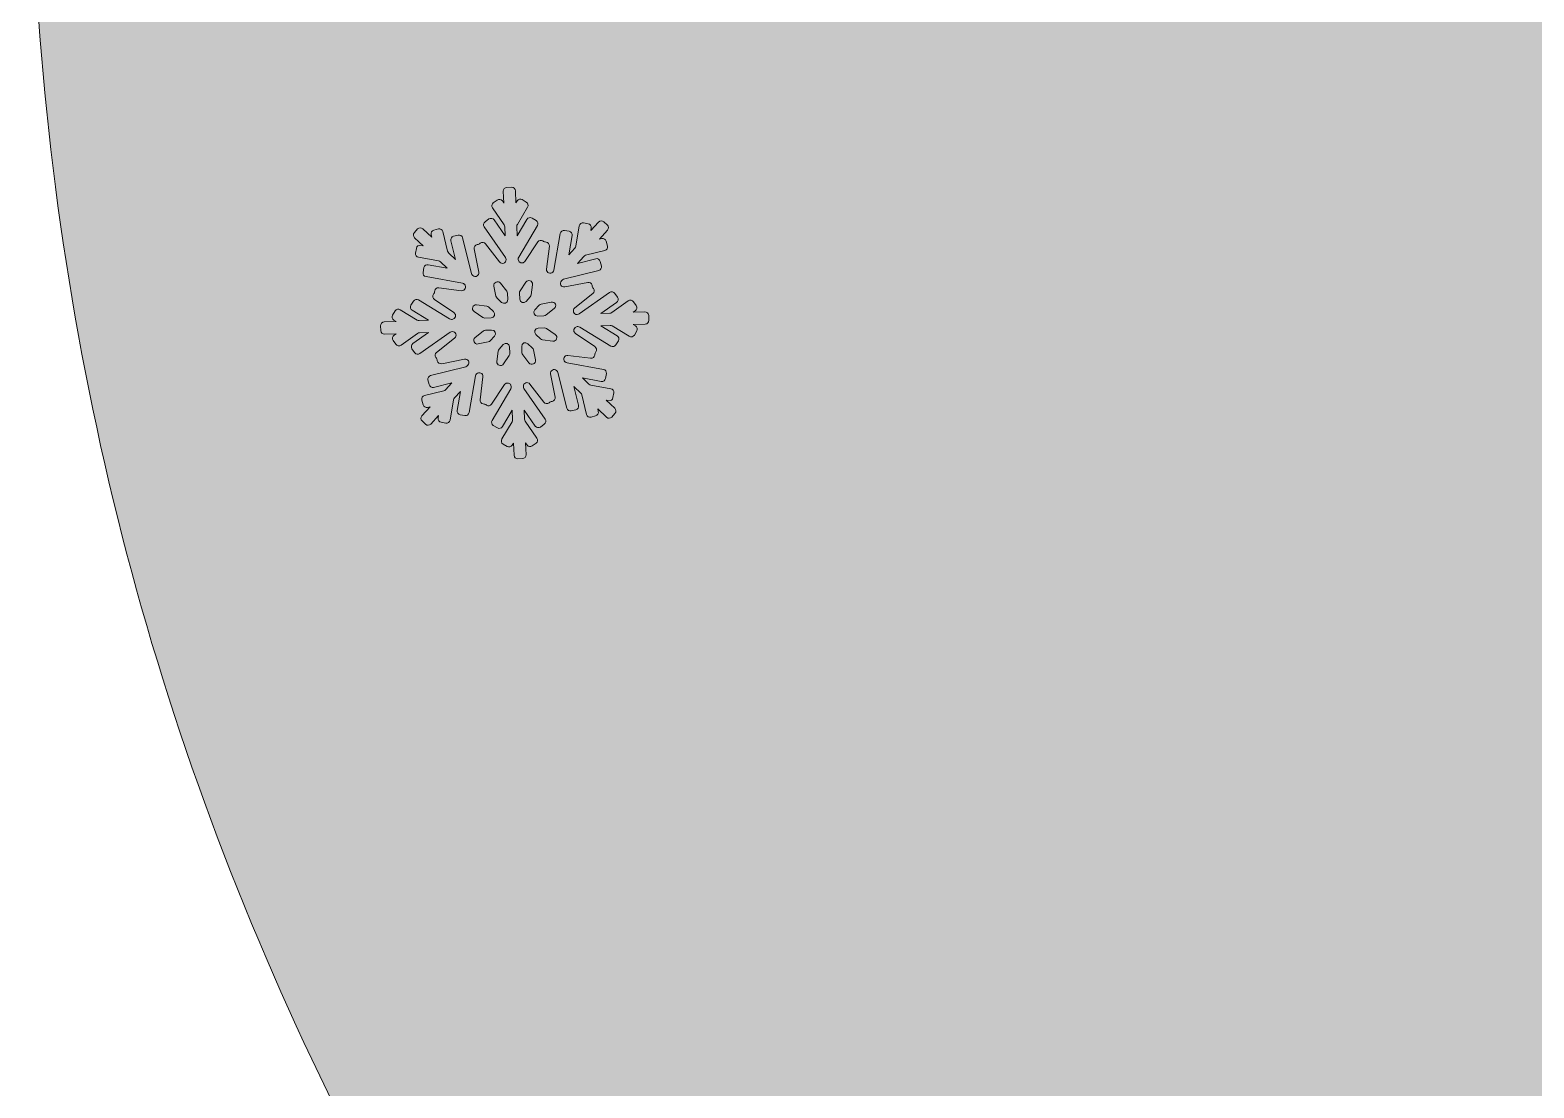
# Model space of a CAD drawing. Header units: millimetres. Extents: x 7 to 184, y -113 to -15.
# Drawn here: x 99.19 to 120.47, y -88.49 to -73.52 of the extents above; entities that cross this region are included whole.
import ezdxf

# ---------------------------------------------------------------- set-up
doc = ezdxf.new("R2010")
doc.units = ezdxf.units.MM
doc.header["$MEASUREMENT"] = 0
doc.layers.add('engraving', color=7, linetype='Continuous')
doc.layers.add('Layer 1', color=7, linetype='Continuous')

msp = doc.modelspace()

# ---------------------------------------------------------------- hatches: boundary and pattern name
at = {"layer": 'Layer 1'}
h = msp.add_hatch(color=2, dxfattribs=at)
h.dxf.hatch_style = 2
edge = h.paths.add_edge_path()
edge.add_spline(control_points=[(180.995, -53.469), (178.767, -48.299), (175.73, -43.788), (171.88, -39.938), (168.03, -36.088), (163.518, -33.05), (158.349, -30.823), (155.446, -29.574), (152.43, -28.675), (149.302, -28.126), (148.522, -26.725), (147.075, -25.741), (145.396, -25.613), (146.901, -24.497), (147.881, -22.714), (147.881, -20.697), (147.881, -17.317), (145.14, -14.576), (141.76, -14.576), (138.38, -14.576), (135.639, -17.317), (135.639, -20.697), (135.639, -22.714), (136.619, -24.497), (138.124, -25.613), (136.445, -25.741), (134.998, -26.725), (134.218, -28.126), (131.089, -28.675), (128.074, -29.574), (125.173, -30.823), (120.001, -33.05), (115.491, -36.088), (111.642, -39.938), (107.792, -43.788), (104.753, -48.299), (102.526, -53.469), (100.299, -58.64), (99.186, -64.169), (99.186, -70.057), (99.186, -75.945), (100.299, -81.476), (102.526, -86.645), (104.753, -91.817), (107.792, -96.327), (111.642, -100.176), (115.491, -104.026), (120.001, -107.066), (125.173, -109.291), (130.342, -111.517), (135.873, -112.632), (141.761, -112.632), (147.648, -112.632), (153.178, -111.517), (158.349, -109.291), (163.518, -107.066), (168.03, -104.026), (171.88, -100.176), (175.73, -96.327), (178.767, -91.817), (180.995, -86.645), (183.221, -81.476), (184.335, -75.945), (184.335, -70.057), (184.335, -64.169), (183.221, -58.64), (180.995, -53.469)], knot_values=[0, 0, 0, 0, 1, 1, 1, 2, 2, 2, 3, 3, 3, 4, 4, 4, 5, 5, 5, 6, 6, 6, 7, 7, 7, 8, 8, 8, 9, 9, 9, 10, 10, 10, 11, 11, 11, 12, 12, 12, 13, 13, 13, 14, 14, 14, 15, 15, 15, 16, 16, 16, 17, 17, 17, 18, 18, 18, 19, 19, 19, 20, 20, 20, 21, 21, 21, 22, 22, 22, 22], degree=3, periodic=1)
edge = h.paths.add_edge_path()
edge.add_spline(control_points=[(137.953, -20.697), (137.953, -18.598), (139.661, -16.89), (141.76, -16.89), (143.86, -16.89), (145.567, -18.598), (145.567, -20.697), (145.567, -22.796), (143.86, -24.504), (141.76, -24.504), (139.661, -24.504), (137.953, -22.796), (137.953, -20.697)], knot_values=[0, 0, 0, 0, 1, 1, 1, 2, 2, 2, 3, 3, 3, 4, 4, 4, 4], degree=3, periodic=1)
edge = h.paths.add_edge_path()
edge.add_spline(control_points=[(158.575, -76.964), (157.631, -79.154), (156.368, -81.06), (154.782, -82.682), (153.197, -84.307), (151.309, -85.589), (149.121, -86.532), (146.93, -87.476), (144.591, -87.947), (142.1, -87.947), (139.609, -87.947), (137.268, -87.476), (135.08, -86.532), (132.89, -85.589), (130.984, -84.307), (129.362, -82.682), (127.738, -81.06), (126.455, -79.154), (125.512, -76.964), (124.567, -74.776), (124.097, -72.435), (124.097, -69.944), (124.097, -67.453), (124.567, -65.114), (125.512, -62.924), (126.455, -60.735), (127.738, -58.847), (129.362, -57.262), (130.984, -55.677), (132.89, -54.414), (135.08, -53.469), (137.268, -52.526), (139.609, -52.053), (142.1, -52.053), (144.591, -52.053), (146.93, -52.526), (149.121, -53.469), (151.309, -54.414), (153.197, -55.677), (154.782, -57.262), (156.368, -58.847), (157.631, -60.735), (158.575, -62.924), (159.518, -65.114), (159.99, -67.453), (159.99, -69.944), (159.99, -72.435), (159.518, -74.776), (158.575, -76.964)], knot_values=[0, 0, 0, 0, 1, 1, 1, 2, 2, 2, 3, 3, 3, 4, 4, 4, 5, 5, 5, 6, 6, 6, 7, 7, 7, 8, 8, 8, 9, 9, 9, 10, 10, 10, 11, 11, 11, 12, 12, 12, 13, 13, 13, 14, 14, 14, 15, 15, 15, 16, 16, 16, 16], degree=3, periodic=1)

# ---------------------------------------------------------------- linework, layer by layer
at = {"layer": 'engraving', "lineweight": 0}
for points, knots in [([(107.942, -77.555), (107.941, -77.526), (107.916, -77.504), (107.888, -77.505), (107.888, -77.505), (107.722, -77.511), (107.722, -77.511), (107.722, -77.511), (107.752, -77.49), (107.752, -77.49), (107.776, -77.473), (107.782, -77.441), (107.765, -77.417), (107.765, -77.417), (107.727, -77.361), (107.727, -77.361), (107.71, -77.338), (107.677, -77.332), (107.654, -77.349), (107.654, -77.349), (107.419, -77.515), (107.419, -77.515), (107.41, -77.52), (107.401, -77.524), (107.391, -77.524), (107.391, -77.524), (107.264, -77.529), (107.264, -77.529), (107.264, -77.529), (107.487, -77.371), (107.487, -77.371), (107.511, -77.355), (107.516, -77.322), (107.5, -77.299), (107.5, -77.299), (107.462, -77.243), (107.462, -77.243), (107.445, -77.219), (107.412, -77.213), (107.389, -77.23), (107.389, -77.23), (106.96, -77.532), (106.96, -77.532), (106.952, -77.538), (106.943, -77.542), (106.932, -77.542), (106.932, -77.542), (106.93, -77.542), (106.93, -77.542), (106.879, -77.544), (106.856, -77.48), (106.896, -77.449), (106.896, -77.449), (107.152, -77.247), (107.152, -77.247), (107.175, -77.229), (107.179, -77.197), (107.162, -77.174), (107.162, -77.174), (107.153, -77.163), (107.153, -77.163), (107.148, -77.157), (107.145, -77.149), (107.143, -77.142), (107.143, -77.142), (107.141, -77.128), (107.141, -77.128), (107.135, -77.1), (107.108, -77.082), (107.079, -77.087), (107.079, -77.087), (106.755, -77.152), (106.755, -77.152), (106.706, -77.162), (106.673, -77.103), (106.707, -77.066), (106.707, -77.066), (106.712, -77.06), (106.712, -77.06), (106.719, -77.052), (106.728, -77.047), (106.738, -77.044), (106.738, -77.044), (107.235, -76.92), (107.235, -76.92), (107.263, -76.913), (107.28, -76.884), (107.273, -76.857), (107.273, -76.857), (107.257, -76.79), (107.257, -76.79), (107.25, -76.762), (107.221, -76.745), (107.193, -76.752), (107.193, -76.752), (106.933, -76.818), (106.933, -76.818), (106.933, -76.818), (107.023, -76.719), (107.023, -76.719), (107.03, -76.712), (107.038, -76.707), (107.048, -76.704), (107.048, -76.704), (107.321, -76.636), (107.321, -76.636), (107.349, -76.629), (107.366, -76.6), (107.359, -76.573), (107.359, -76.573), (107.342, -76.506), (107.342, -76.506), (107.335, -76.478), (107.307, -76.461), (107.279, -76.468), (107.279, -76.468), (107.244, -76.477), (107.244, -76.477), (107.244, -76.477), (107.36, -76.349), (107.36, -76.349), (107.38, -76.328), (107.378, -76.296), (107.357, -76.276), (107.357, -76.276), (107.308, -76.23), (107.308, -76.23), (107.287, -76.21), (107.253, -76.212), (107.234, -76.233), (107.234, -76.233), (107.122, -76.355), (107.122, -76.355), (107.122, -76.355), (107.129, -76.319), (107.129, -76.319), (107.134, -76.29), (107.115, -76.263), (107.087, -76.258), (107.087, -76.258), (107.021, -76.246), (107.021, -76.246), (106.992, -76.241), (106.965, -76.26), (106.96, -76.289), (106.96, -76.289), (106.91, -76.576), (106.91, -76.576), (106.908, -76.585), (106.904, -76.594), (106.897, -76.602), (106.897, -76.602), (106.812, -76.696), (106.812, -76.696), (106.812, -76.696), (106.859, -76.424), (106.859, -76.424), (106.864, -76.396), (106.845, -76.369), (106.817, -76.364), (106.817, -76.364), (106.751, -76.352), (106.751, -76.352), (106.722, -76.347), (106.695, -76.366), (106.69, -76.395), (106.69, -76.395), (106.599, -76.916), (106.599, -76.916), (106.598, -76.926), (106.593, -76.935), (106.587, -76.942), (106.587, -76.942), (106.587, -76.942), (106.587, -76.942), (106.552, -76.98), (106.49, -76.951), (106.496, -76.901), (106.496, -76.901), (106.536, -76.576), (106.536, -76.576), (106.539, -76.547), (106.519, -76.521), (106.491, -76.518), (106.491, -76.518), (106.478, -76.516), (106.478, -76.516), (106.47, -76.515), (106.462, -76.512), (106.455, -76.508), (106.455, -76.508), (106.445, -76.501), (106.445, -76.501), (106.421, -76.484), (106.388, -76.491), (106.372, -76.515), (106.372, -76.515), (106.19, -76.791), (106.19, -76.791), (106.163, -76.833), (106.097, -76.815), (106.095, -76.764), (106.095, -76.764), (106.095, -76.758), (106.095, -76.758), (106.094, -76.748), (106.097, -76.738), (106.102, -76.729), (106.102, -76.729), (106.366, -76.284), (106.366, -76.284), (106.38, -76.26), (106.372, -76.228), (106.348, -76.213), (106.348, -76.213), (106.291, -76.178), (106.291, -76.178), (106.266, -76.163), (106.233, -76.171), (106.219, -76.196), (106.219, -76.196), (106.081, -76.428), (106.081, -76.428), (106.081, -76.428), (106.076, -76.295), (106.076, -76.295), (106.075, -76.284), (106.078, -76.274), (106.083, -76.266), (106.083, -76.266), (106.228, -76.022), (106.228, -76.022), (106.242, -75.997), (106.235, -75.965), (106.21, -75.951), (106.21, -75.951), (106.153, -75.915), (106.153, -75.915), (106.128, -75.9), (106.095, -75.908), (106.081, -75.933), (106.081, -75.933), (106.062, -75.964), (106.062, -75.964), (106.062, -75.964), (106.055, -75.791), (106.055, -75.791), (106.054, -75.762), (106.03, -75.74), (106.001, -75.741), (106.001, -75.741), (105.934, -75.744), (105.934, -75.744), (105.906, -75.745), (105.883, -75.769), (105.884, -75.798), (105.884, -75.798), (105.891, -75.965), (105.891, -75.965), (105.891, -75.965), (105.871, -75.935), (105.871, -75.935), (105.854, -75.912), (105.822, -75.906), (105.798, -75.923), (105.798, -75.923), (105.743, -75.961), (105.743, -75.961), (105.72, -75.978), (105.714, -76.01), (105.73, -76.034), (105.73, -76.034), (105.895, -76.273), (105.895, -76.273), (105.901, -76.281), (105.904, -76.291), (105.905, -76.3), (105.905, -76.3), (105.91, -76.428), (105.91, -76.428), (105.91, -76.428), (105.754, -76.203), (105.754, -76.203), (105.738, -76.18), (105.705, -76.174), (105.681, -76.19), (105.681, -76.19), (105.626, -76.229), (105.626, -76.229), (105.603, -76.246), (105.597, -76.278), (105.614, -76.302), (105.614, -76.302), (105.914, -76.736), (105.914, -76.736), (105.92, -76.745), (105.923, -76.754), (105.923, -76.764), (105.923, -76.764), (105.924, -76.765), (105.924, -76.765), (105.926, -76.816), (105.861, -76.839), (105.83, -76.799), (105.83, -76.799), (105.632, -76.542), (105.632, -76.542), (105.615, -76.519), (105.582, -76.515), (105.559, -76.533), (105.559, -76.533), (105.549, -76.541), (105.549, -76.541), (105.543, -76.546), (105.535, -76.549), (105.527, -76.551), (105.527, -76.551), (105.515, -76.553), (105.515, -76.553), (105.487, -76.559), (105.468, -76.586), (105.474, -76.614), (105.474, -76.614), (105.538, -76.942), (105.538, -76.942), (105.548, -76.991), (105.489, -77.024), (105.452, -76.99), (105.452, -76.99), (105.448, -76.987), (105.448, -76.987), (105.441, -76.98), (105.436, -76.971), (105.433, -76.961), (105.433, -76.961), (105.309, -76.457), (105.309, -76.457), (105.302, -76.429), (105.273, -76.412), (105.245, -76.419), (105.245, -76.419), (105.18, -76.435), (105.18, -76.435), (105.153, -76.442), (105.136, -76.47), (105.143, -76.498), (105.143, -76.498), (105.208, -76.762), (105.208, -76.762), (105.208, -76.762), (105.111, -76.672), (105.111, -76.672), (105.104, -76.665), (105.099, -76.656), (105.096, -76.646), (105.096, -76.646), (105.028, -76.369), (105.028, -76.369), (105.021, -76.341), (104.993, -76.324), (104.965, -76.331), (104.965, -76.331), (104.9, -76.348), (104.9, -76.348), (104.872, -76.355), (104.855, -76.383), (104.862, -76.411), (104.862, -76.411), (104.871, -76.446), (104.871, -76.446), (104.871, -76.446), (104.745, -76.329), (104.745, -76.329), (104.724, -76.31), (104.691, -76.311), (104.671, -76.332), (104.671, -76.332), (104.626, -76.382), (104.626, -76.382), (104.606, -76.403), (104.608, -76.436), (104.629, -76.455), (104.629, -76.455), (104.751, -76.57), (104.751, -76.57), (104.751, -76.57), (104.715, -76.563), (104.715, -76.563), (104.687, -76.558), (104.66, -76.577), (104.655, -76.606), (104.655, -76.606), (104.643, -76.673), (104.643, -76.673), (104.638, -76.701), (104.657, -76.728), (104.685, -76.733), (104.685, -76.733), (104.968, -76.784), (104.968, -76.784), (104.978, -76.786), (104.987, -76.791), (104.994, -76.797), (104.994, -76.797), (105.088, -76.885), (105.088, -76.885), (105.088, -76.885), (104.821, -76.837), (104.821, -76.837), (104.792, -76.832), (104.765, -76.851), (104.76, -76.879), (104.76, -76.879), (104.748, -76.946), (104.748, -76.946), (104.743, -76.974), (104.762, -77.001), (104.79, -77.006), (104.79, -77.006), (105.305, -77.1), (105.305, -77.1), (105.315, -77.101), (105.324, -77.106), (105.332, -77.113), (105.332, -77.113), (105.334, -77.115), (105.334, -77.115), (105.371, -77.15), (105.342, -77.211), (105.292, -77.205), (105.292, -77.205), (104.971, -77.164), (104.971, -77.164), (104.942, -77.16), (104.916, -77.181), (104.913, -77.209), (104.913, -77.209), (104.911, -77.223), (104.911, -77.223), (104.91, -77.231), (104.907, -77.238), (104.903, -77.245), (104.903, -77.245), (104.896, -77.256), (104.896, -77.256), (104.88, -77.28), (104.886, -77.312), (104.91, -77.328), (104.91, -77.328), (105.186, -77.515), (105.186, -77.515), (105.228, -77.544), (105.209, -77.609), (105.159, -77.611), (105.159, -77.611), (105.152, -77.611), (105.152, -77.611), (105.142, -77.611), (105.132, -77.609), (105.123, -77.603), (105.123, -77.603), (104.684, -77.336), (104.684, -77.336), (104.659, -77.32), (104.627, -77.329), (104.612, -77.354), (104.612, -77.354), (104.577, -77.412), (104.577, -77.412), (104.563, -77.436), (104.571, -77.468), (104.595, -77.483), (104.595, -77.483), (104.826, -77.624), (104.826, -77.624), (104.826, -77.624), (104.694, -77.629), (104.694, -77.629), (104.684, -77.629), (104.674, -77.626), (104.665, -77.621), (104.665, -77.621), (104.424, -77.474), (104.424, -77.474), (104.4, -77.459), (104.367, -77.467), (104.352, -77.492), (104.352, -77.492), (104.318, -77.551), (104.318, -77.551), (104.303, -77.575), (104.311, -77.607), (104.336, -77.622), (104.336, -77.622), (104.368, -77.641), (104.368, -77.641), (104.368, -77.641), (104.197, -77.648), (104.197, -77.648), (104.168, -77.649), (104.145, -77.673), (104.146, -77.702), (104.146, -77.702), (104.149, -77.77), (104.149, -77.77), (104.15, -77.799), (104.175, -77.821), (104.203, -77.82), (104.203, -77.82), (104.369, -77.814), (104.369, -77.814), (104.369, -77.814), (104.339, -77.836), (104.339, -77.836), (104.315, -77.852), (104.309, -77.884), (104.326, -77.908), (104.326, -77.908), (104.364, -77.964), (104.364, -77.964), (104.381, -77.988), (104.414, -77.993), (104.437, -77.977), (104.437, -77.977), (104.672, -77.811), (104.672, -77.811), (104.681, -77.805), (104.69, -77.801), (104.7, -77.801), (104.7, -77.801), (104.827, -77.796), (104.827, -77.796), (104.827, -77.796), (104.604, -77.954), (104.604, -77.954), (104.58, -77.971), (104.575, -78.003), (104.591, -78.026), (104.591, -78.026), (104.629, -78.082), (104.629, -78.082), (104.646, -78.106), (104.679, -78.112), (104.702, -78.095), (104.702, -78.095), (105.131, -77.793), (105.131, -77.793), (105.139, -77.787), (105.149, -77.784), (105.159, -77.783), (105.159, -77.783), (105.161, -77.783), (105.161, -77.783), (105.211, -77.781), (105.235, -77.845), (105.195, -77.876), (105.195, -77.876), (104.939, -78.078), (104.939, -78.078), (104.916, -78.096), (104.912, -78.128), (104.93, -78.151), (104.93, -78.151), (104.938, -78.162), (104.938, -78.162), (104.943, -78.168), (104.946, -78.176), (104.948, -78.184), (104.948, -78.184), (104.95, -78.197), (104.95, -78.197), (104.956, -78.225), (104.983, -78.243), (105.012, -78.238), (105.012, -78.238), (105.336, -78.173), (105.336, -78.173), (105.385, -78.163), (105.418, -78.222), (105.384, -78.259), (105.384, -78.259), (105.379, -78.265), (105.379, -78.265), (105.372, -78.273), (105.363, -78.278), (105.353, -78.281), (105.353, -78.281), (104.856, -78.405), (104.856, -78.405), (104.828, -78.412), (104.811, -78.441), (104.818, -78.469), (104.818, -78.469), (104.834, -78.535), (104.834, -78.535), (104.841, -78.563), (104.87, -78.58), (104.898, -78.573), (104.898, -78.573), (105.158, -78.507), (105.158, -78.507), (105.158, -78.507), (105.068, -78.606), (105.068, -78.606), (105.061, -78.613), (105.052, -78.619), (105.043, -78.621), (105.043, -78.621), (104.77, -78.689), (104.77, -78.689), (104.742, -78.696), (104.725, -78.725), (104.732, -78.753), (104.732, -78.753), (104.749, -78.819), (104.749, -78.819), (104.755, -78.847), (104.784, -78.864), (104.812, -78.857), (104.812, -78.857), (104.847, -78.848), (104.847, -78.848), (104.847, -78.848), (104.731, -78.976), (104.731, -78.976), (104.711, -78.997), (104.713, -79.029), (104.734, -79.049), (104.734, -79.049), (104.783, -79.095), (104.783, -79.095), (104.804, -79.115), (104.837, -79.114), (104.857, -79.092), (104.857, -79.092), (104.969, -78.97), (104.969, -78.97), (104.969, -78.97), (104.962, -79.007), (104.962, -79.007), (104.957, -79.035), (104.976, -79.062), (105.004, -79.067), (105.004, -79.067), (105.07, -79.079), (105.07, -79.079), (105.099, -79.084), (105.126, -79.065), (105.131, -79.036), (105.131, -79.036), (105.181, -78.75), (105.181, -78.75), (105.183, -78.74), (105.187, -78.731), (105.194, -78.723), (105.194, -78.723), (105.279, -78.63), (105.279, -78.63), (105.279, -78.63), (105.232, -78.901), (105.232, -78.901), (105.227, -78.929), (105.246, -78.956), (105.274, -78.961), (105.274, -78.961), (105.34, -78.973), (105.34, -78.973), (105.369, -78.978), (105.396, -78.959), (105.401, -78.931), (105.401, -78.931), (105.492, -78.409), (105.492, -78.409), (105.493, -78.399), (105.498, -78.39), (105.504, -78.383), (105.504, -78.383), (105.504, -78.383), (105.504, -78.383), (105.539, -78.345), (105.601, -78.374), (105.595, -78.424), (105.595, -78.424), (105.555, -78.749), (105.555, -78.749), (105.552, -78.778), (105.572, -78.804), (105.6, -78.807), (105.6, -78.807), (105.613, -78.809), (105.613, -78.809), (105.621, -78.81), (105.629, -78.813), (105.635, -78.817), (105.635, -78.817), (105.646, -78.824), (105.646, -78.824), (105.67, -78.841), (105.703, -78.834), (105.719, -78.81), (105.719, -78.81), (105.901, -78.535), (105.901, -78.535), (105.928, -78.492), (105.994, -78.511), (105.996, -78.561), (105.996, -78.561), (105.996, -78.567), (105.996, -78.567), (105.997, -78.577), (105.994, -78.587), (105.989, -78.596), (105.989, -78.596), (105.725, -79.041), (105.725, -79.041), (105.711, -79.065), (105.719, -79.097), (105.743, -79.112), (105.743, -79.112), (105.8, -79.147), (105.8, -79.147), (105.825, -79.162), (105.858, -79.154), (105.872, -79.129), (105.872, -79.129), (106.01, -78.897), (106.01, -78.897), (106.01, -78.897), (106.015, -79.031), (106.015, -79.031), (106.016, -79.041), (106.013, -79.051), (106.008, -79.059), (106.008, -79.059), (105.863, -79.304), (105.863, -79.304), (105.849, -79.328), (105.856, -79.36), (105.881, -79.375), (105.881, -79.375), (105.938, -79.41), (105.938, -79.41), (105.963, -79.425), (105.996, -79.417), (106.01, -79.392), (106.01, -79.392), (106.029, -79.361), (106.029, -79.361), (106.029, -79.361), (106.036, -79.534), (106.036, -79.534), (106.037, -79.563), (106.061, -79.585), (106.09, -79.584), (106.09, -79.584), (106.157, -79.581), (106.157, -79.581), (106.185, -79.58), (106.208, -79.556), (106.207, -79.527), (106.207, -79.527), (106.2, -79.36), (106.2, -79.36), (106.2, -79.36), (106.22, -79.39), (106.22, -79.39), (106.237, -79.414), (106.27, -79.419), (106.293, -79.403), (106.293, -79.403), (106.348, -79.364), (106.348, -79.364), (106.371, -79.347), (106.377, -79.315), (106.361, -79.292), (106.361, -79.292), (106.195, -79.052), (106.195, -79.052), (106.19, -79.044), (106.187, -79.035), (106.186, -79.025), (106.186, -79.025), (106.181, -78.897), (106.181, -78.897), (106.181, -78.897), (106.337, -79.122), (106.337, -79.122), (106.353, -79.146), (106.386, -79.151), (106.41, -79.135), (106.41, -79.135), (106.465, -79.096), (106.465, -79.096), (106.488, -79.079), (106.494, -79.047), (106.477, -79.024), (106.477, -79.024), (106.177, -78.589), (106.177, -78.589), (106.171, -78.581), (106.168, -78.571), (106.168, -78.561), (106.168, -78.561), (106.168, -78.56), (106.168, -78.56), (106.165, -78.51), (106.23, -78.486), (106.261, -78.526), (106.261, -78.526), (106.459, -78.783), (106.459, -78.783), (106.476, -78.806), (106.509, -78.81), (106.532, -78.792), (106.532, -78.792), (106.542, -78.785), (106.542, -78.785), (106.548, -78.78), (106.556, -78.776), (106.564, -78.774), (106.564, -78.774), (106.576, -78.772), (106.576, -78.772), (106.604, -78.766), (106.623, -78.739), (106.617, -78.711), (106.617, -78.711), (106.553, -78.384), (106.553, -78.384), (106.543, -78.334), (106.602, -78.301), (106.639, -78.335), (106.639, -78.335), (106.643, -78.338), (106.643, -78.338), (106.65, -78.345), (106.655, -78.354), (106.658, -78.364), (106.658, -78.364), (106.782, -78.868), (106.782, -78.868), (106.789, -78.896), (106.818, -78.913), (106.846, -78.906), (106.846, -78.906), (106.911, -78.89), (106.911, -78.89), (106.938, -78.883), (106.955, -78.855), (106.948, -78.827), (106.948, -78.827), (106.883, -78.563), (106.883, -78.563), (106.883, -78.563), (106.98, -78.654), (106.98, -78.654), (106.987, -78.661), (106.992, -78.669), (106.995, -78.679), (106.995, -78.679), (107.063, -78.956), (107.063, -78.956), (107.07, -78.984), (107.099, -79.001), (107.127, -78.994), (107.127, -78.994), (107.191, -78.978), (107.191, -78.978), (107.219, -78.971), (107.236, -78.942), (107.229, -78.915), (107.229, -78.915), (107.22, -78.879), (107.22, -78.879), (107.22, -78.879), (107.346, -78.996), (107.346, -78.996), (107.367, -79.016), (107.4, -79.014), (107.42, -78.993), (107.42, -78.993), (107.465, -78.943), (107.465, -78.943), (107.485, -78.922), (107.483, -78.889), (107.462, -78.87), (107.462, -78.87), (107.34, -78.755), (107.34, -78.755), (107.34, -78.755), (107.376, -78.762), (107.376, -78.762), (107.404, -78.767), (107.431, -78.748), (107.436, -78.719), (107.436, -78.719), (107.448, -78.652), (107.448, -78.652), (107.453, -78.624), (107.434, -78.597), (107.406, -78.592), (107.406, -78.592), (107.123, -78.541), (107.123, -78.541), (107.113, -78.539), (107.104, -78.535), (107.096, -78.528), (107.096, -78.528), (107.003, -78.44), (107.003, -78.44), (107.003, -78.44), (107.271, -78.488), (107.271, -78.488), (107.299, -78.494), (107.326, -78.475), (107.331, -78.446), (107.331, -78.446), (107.343, -78.379), (107.343, -78.379), (107.348, -78.351), (107.329, -78.324), (107.301, -78.319), (107.301, -78.319), (106.786, -78.226), (106.786, -78.226), (106.776, -78.224), (106.767, -78.219), (106.759, -78.212), (106.759, -78.212), (106.757, -78.21), (106.757, -78.21), (106.72, -78.176), (106.749, -78.114), (106.799, -78.12), (106.799, -78.12), (107.12, -78.161), (107.12, -78.161), (107.149, -78.165), (107.175, -78.144), (107.178, -78.116), (107.178, -78.116), (107.18, -78.103), (107.18, -78.103), (107.181, -78.095), (107.184, -78.087), (107.188, -78.08), (107.188, -78.08), (107.196, -78.069), (107.196, -78.069), (107.211, -78.045), (107.205, -78.013), (107.181, -77.997), (107.181, -77.997), (106.905, -77.81), (106.905, -77.81), (106.863, -77.782), (106.882, -77.716), (106.932, -77.714), (106.932, -77.714), (106.939, -77.714), (106.939, -77.714), (106.949, -77.714), (106.959, -77.716), (106.968, -77.722), (106.968, -77.722), (107.407, -77.99), (107.407, -77.99), (107.432, -78.005), (107.464, -77.997), (107.479, -77.972), (107.479, -77.972), (107.514, -77.913), (107.514, -77.913), (107.528, -77.889), (107.52, -77.857), (107.496, -77.842), (107.496, -77.842), (107.265, -77.702), (107.265, -77.702), (107.265, -77.702), (107.397, -77.696), (107.397, -77.696), (107.407, -77.696), (107.417, -77.699), (107.426, -77.704), (107.426, -77.704), (107.667, -77.851), (107.667, -77.851), (107.691, -77.866), (107.724, -77.858), (107.739, -77.833), (107.739, -77.833), (107.773, -77.775), (107.773, -77.775), (107.788, -77.75), (107.78, -77.718), (107.755, -77.703), (107.755, -77.703), (107.723, -77.684), (107.723, -77.684), (107.723, -77.684), (107.894, -77.677), (107.894, -77.677), (107.923, -77.676), (107.946, -77.652), (107.945, -77.623), (107.945, -77.623), (107.942, -77.555), (107.942, -77.555)], [0, 0, 0, 0, 1, 1, 1, 2, 2, 2, 3, 3, 3, 4, 4, 4, 5, 5, 5, 6, 6, 6, 7, 7, 7, 8, 8, 8, 9, 9, 9, 10, 10, 10, 11, 11, 11, 12, 12, 12, 13, 13, 13, 14, 14, 14, 15, 15, 15, 16, 16, 16, 17, 17, 17, 18, 18, 18, 19, 19, 19, 20, 20, 20, 21, 21, 21, 22, 22, 22, 23, 23, 23, 24, 24, 24, 25, 25, 25, 26, 26, 26, 27, 27, 27, 28, 28, 28, 29, 29, 29, 30, 30, 30, 31, 31, 31, 32, 32, 32, 33, 33, 33, 34, 34, 34, 35, 35, 35, 36, 36, 36, 37, 37, 37, 38, 38, 38, 39, 39, 39, 40, 40, 40, 41, 41, 41, 42, 42, 42, 43, 43, 43, 44, 44, 44, 45, 45, 45, 46, 46, 46, 47, 47, 47, 48, 48, 48, 49, 49, 49, 50, 50, 50, 51, 51, 51, 52, 52, 52, 53, 53, 53, 54, 54, 54, 55, 55, 55, 56, 56, 56, 57, 57, 57, 58, 58, 58, 59, 59, 59, 60, 60, 60, 61, 61, 61, 62, 62, 62, 63, 63, 63, 64, 64, 64, 65, 65, 65, 66, 66, 66, 67, 67, 67, 68, 68, 68, 69, 69, 69, 70, 70, 70, 71, 71, 71, 72, 72, 72, 73, 73, 73, 74, 74, 74, 75, 75, 75, 76, 76, 76, 77, 77, 77, 78, 78, 78, 79, 79, 79, 80, 80, 80, 81, 81, 81, 82, 82, 82, 83, 83, 83, 84, 84, 84, 85, 85, 85, 86, 86, 86, 87, 87, 87, 88, 88, 88, 89, 89, 89, 90, 90, 90, 91, 91, 91, 92, 92, 92, 93, 93, 93, 94, 94, 94, 95, 95, 95, 96, 96, 96, 97, 97, 97, 98, 98, 98, 99, 99, 99, 100, 100, 100, 101, 101, 101, 102, 102, 102, 103, 103, 103, 104, 104, 104, 105, 105, 105, 106, 106, 106, 107, 107, 107, 108, 108, 108, 109, 109, 109, 110, 110, 110, 111, 111, 111, 112, 112, 112, 113, 113, 113, 114, 114, 114, 115, 115, 115, 116, 116, 116, 117, 117, 117, 118, 118, 118, 119, 119, 119, 120, 120, 120, 121, 121, 121, 122, 122, 122, 123, 123, 123, 124, 124, 124, 125, 125, 125, 126, 126, 126, 127, 127, 127, 128, 128, 128, 129, 129, 129, 130, 130, 130, 131, 131, 131, 132, 132, 132, 133, 133, 133, 134, 134, 134, 135, 135, 135, 136, 136, 136, 137, 137, 137, 138, 138, 138, 139, 139, 139, 140, 140, 140, 141, 141, 141, 142, 142, 142, 143, 143, 143, 144, 144, 144, 145, 145, 145, 146, 146, 146, 147, 147, 147, 148, 148, 148, 149, 149, 149, 150, 150, 150, 151, 151, 151, 152, 152, 152, 153, 153, 153, 154, 154, 154, 155, 155, 155, 156, 156, 156, 157, 157, 157, 158, 158, 158, 159, 159, 159, 160, 160, 160, 161, 161, 161, 162, 162, 162, 163, 163, 163, 164, 164, 164, 165, 165, 165, 166, 166, 166, 167, 167, 167, 168, 168, 168, 169, 169, 169, 170, 170, 170, 171, 171, 171, 172, 172, 172, 173, 173, 173, 174, 174, 174, 175, 175, 175, 176, 176, 176, 177, 177, 177, 178, 178, 178, 179, 179, 179, 180, 180, 180, 181, 181, 181, 182, 182, 182, 183, 183, 183, 184, 184, 184, 185, 185, 185, 186, 186, 186, 187, 187, 187, 188, 188, 188, 189, 189, 189, 190, 190, 190, 191, 191, 191, 192, 192, 192, 193, 193, 193, 194, 194, 194, 195, 195, 195, 196, 196, 196, 197, 197, 197, 198, 198, 198, 199, 199, 199, 200, 200, 200, 201, 201, 201, 202, 202, 202, 203, 203, 203, 204, 204, 204, 205, 205, 205, 206, 206, 206, 207, 207, 207, 208, 208, 208, 209, 209, 209, 210, 210, 210, 211, 211, 211, 212, 212, 212, 213, 213, 213, 214, 214, 214, 215, 215, 215, 216, 216, 216, 217, 217, 217, 218, 218, 218, 219, 219, 219, 220, 220, 220, 221, 221, 221, 222, 222, 222, 223, 223, 223, 224, 224, 224, 225, 225, 225, 226, 226, 226, 227, 227, 227, 228, 228, 228, 229, 229, 229, 230, 230, 230, 231, 231, 231, 232, 232, 232, 233, 233, 233, 234, 234, 234, 235, 235, 235, 236, 236, 236, 237, 237, 237, 238, 238, 238, 239, 239, 239, 240, 240, 240, 241, 241, 241, 242, 242, 242, 243, 243, 243, 244, 244, 244, 245, 245, 245, 246, 246, 246, 247, 247, 247, 248, 248, 248, 249, 249, 249, 250, 250, 250, 251, 251, 251, 252, 252, 252, 253, 253, 253, 254, 254, 254, 255, 255, 255, 256, 256, 256, 257, 257, 257, 258, 258, 258, 259, 259, 259, 260, 260, 260, 261, 261, 261, 262, 262, 262, 263, 263, 263, 264, 264, 264, 265, 265, 265, 266, 266, 266, 267, 267, 267, 268, 268, 268, 269, 269, 269, 270, 270, 270, 271, 271, 271, 272, 272, 272, 273, 273, 273, 274, 274, 274, 275, 275, 275, 276, 276, 276, 277, 277, 277, 278, 278, 278, 279, 279, 279, 280, 280, 280, 281, 281, 281, 282, 282, 282, 283, 283, 283, 284, 284, 284, 285, 285, 285, 286, 286, 286, 287, 287, 287, 288, 288, 288, 289, 289, 289, 290, 290, 290, 291, 291, 291, 292, 292, 292, 293, 293, 293, 294, 294, 294, 295, 295, 295, 296, 296, 296, 297, 297, 297, 298, 298, 298, 299, 299, 299, 300, 300, 300, 301, 301, 301, 302, 302, 302, 303, 303, 303, 304, 304, 304, 305, 305, 305, 306, 306, 306, 307, 307, 307, 308, 308, 308, 309, 309, 309, 310, 310, 310, 311, 311, 311, 312, 312, 312, 313, 313, 313, 314, 314, 314, 315, 315, 315, 316, 316, 316, 317, 317, 317, 318, 318, 318, 319, 319, 319, 320, 320, 320, 321, 321, 321, 322, 322, 322, 323, 323, 323, 324, 324, 324, 325, 325, 325, 326, 326, 326, 327, 327, 327, 328, 328, 328, 329, 329, 329, 330, 330, 330, 331, 331, 331, 332, 332, 332, 333, 333, 333, 334, 334, 334, 335, 335, 335, 336, 336, 336, 336]), ([(105.845, -77.099), (105.845, -77.099), (105.932, -77.212), (105.932, -77.212), (105.939, -77.221), (105.942, -77.231), (105.943, -77.242), (105.943, -77.242), (105.946, -77.33), (105.946, -77.33), (105.948, -77.377), (105.893, -77.402), (105.859, -77.37), (105.859, -77.37), (105.796, -77.312), (105.796, -77.312), (105.788, -77.304), (105.782, -77.294), (105.78, -77.284), (105.78, -77.284), (105.752, -77.141), (105.752, -77.141), (105.741, -77.087), (105.811, -77.055), (105.845, -77.099)], [0, 0, 0, 0, 1, 1, 1, 2, 2, 2, 3, 3, 3, 4, 4, 4, 5, 5, 5, 6, 6, 6, 7, 7, 7, 8, 8, 8, 8]), ([(106.117, -77.324), (106.117, -77.324), (106.114, -77.236), (106.114, -77.236), (106.113, -77.225), (106.116, -77.214), (106.123, -77.205), (106.123, -77.205), (106.202, -77.085), (106.202, -77.085), (106.232, -77.039), (106.304, -77.065), (106.297, -77.12), (106.297, -77.12), (106.28, -77.264), (106.28, -77.264), (106.278, -77.275), (106.274, -77.285), (106.266, -77.293), (106.266, -77.293), (106.208, -77.357), (106.208, -77.357), (106.177, -77.391), (106.119, -77.37), (106.117, -77.324)], [0, 0, 0, 0, 1, 1, 1, 2, 2, 2, 3, 3, 3, 4, 4, 4, 5, 5, 5, 6, 6, 6, 7, 7, 7, 8, 8, 8, 8]), ([(105.593, -77.584), (105.593, -77.584), (105.471, -77.501), (105.471, -77.501), (105.425, -77.47), (105.452, -77.399), (105.507, -77.406), (105.507, -77.406), (105.65, -77.424), (105.65, -77.424), (105.661, -77.426), (105.671, -77.43), (105.679, -77.438), (105.679, -77.438), (105.745, -77.499), (105.745, -77.499), (105.779, -77.531), (105.758, -77.587), (105.711, -77.589), (105.711, -77.589), (105.625, -77.593), (105.625, -77.593), (105.613, -77.593), (105.602, -77.59), (105.593, -77.584)], [0, 0, 0, 0, 1, 1, 1, 2, 2, 2, 3, 3, 3, 4, 4, 4, 5, 5, 5, 6, 6, 6, 7, 7, 7, 8, 8, 8, 8]), ([(106.332, -77.476), (106.332, -77.476), (106.392, -77.411), (106.392, -77.411), (106.399, -77.402), (106.409, -77.397), (106.42, -77.395), (106.42, -77.395), (106.563, -77.366), (106.563, -77.366), (106.617, -77.355), (106.649, -77.424), (106.606, -77.458), (106.606, -77.458), (106.49, -77.549), (106.49, -77.549), (106.482, -77.556), (106.471, -77.56), (106.46, -77.56), (106.46, -77.56), (106.372, -77.564), (106.372, -77.564), (106.326, -77.565), (106.301, -77.511), (106.332, -77.476)], [0, 0, 0, 0, 1, 1, 1, 2, 2, 2, 3, 3, 3, 4, 4, 4, 5, 5, 5, 6, 6, 6, 7, 7, 7, 8, 8, 8, 8]), ([(105.759, -77.849), (105.759, -77.849), (105.699, -77.915), (105.699, -77.915), (105.692, -77.923), (105.682, -77.928), (105.671, -77.931), (105.671, -77.931), (105.528, -77.959), (105.528, -77.959), (105.474, -77.97), (105.442, -77.901), (105.485, -77.867), (105.485, -77.867), (105.601, -77.776), (105.601, -77.776), (105.609, -77.769), (105.62, -77.765), (105.631, -77.765), (105.631, -77.765), (105.719, -77.762), (105.719, -77.762), (105.765, -77.76), (105.79, -77.815), (105.759, -77.849)], [0, 0, 0, 0, 1, 1, 1, 2, 2, 2, 3, 3, 3, 4, 4, 4, 5, 5, 5, 6, 6, 6, 7, 7, 7, 8, 8, 8, 8]), ([(106.498, -77.741), (106.498, -77.741), (106.62, -77.824), (106.62, -77.824), (106.665, -77.855), (106.639, -77.926), (106.584, -77.919), (106.584, -77.919), (106.441, -77.901), (106.441, -77.901), (106.43, -77.9), (106.42, -77.895), (106.412, -77.887), (106.412, -77.887), (106.346, -77.826), (106.346, -77.826), (106.312, -77.794), (106.333, -77.738), (106.38, -77.736), (106.38, -77.736), (106.466, -77.733), (106.466, -77.733), (106.478, -77.732), (106.489, -77.735), (106.498, -77.741)], [0, 0, 0, 0, 1, 1, 1, 2, 2, 2, 3, 3, 3, 4, 4, 4, 5, 5, 5, 6, 6, 6, 7, 7, 7, 8, 8, 8, 8]), ([(105.974, -78.001), (105.974, -78.001), (105.977, -78.089), (105.977, -78.089), (105.978, -78.1), (105.975, -78.111), (105.969, -78.12), (105.969, -78.12), (105.889, -78.24), (105.889, -78.24), (105.859, -78.286), (105.787, -78.26), (105.794, -78.205), (105.794, -78.205), (105.811, -78.061), (105.811, -78.061), (105.813, -78.05), (105.817, -78.04), (105.825, -78.032), (105.825, -78.032), (105.883, -77.968), (105.883, -77.968), (105.914, -77.934), (105.972, -77.955), (105.974, -78.001)], [0, 0, 0, 0, 1, 1, 1, 2, 2, 2, 3, 3, 3, 4, 4, 4, 5, 5, 5, 6, 6, 6, 7, 7, 7, 8, 8, 8, 8]), ([(106.246, -78.226), (106.246, -78.226), (106.159, -78.113), (106.159, -78.113), (106.152, -78.104), (106.149, -78.094), (106.148, -78.083), (106.148, -78.083), (106.145, -77.995), (106.145, -77.995), (106.143, -77.948), (106.198, -77.923), (106.232, -77.955), (106.232, -77.955), (106.295, -78.014), (106.295, -78.014), (106.303, -78.021), (106.309, -78.031), (106.311, -78.042), (106.311, -78.042), (106.339, -78.185), (106.339, -78.185), (106.35, -78.239), (106.28, -78.27), (106.246, -78.226)], [0, 0, 0, 0, 1, 1, 1, 2, 2, 2, 3, 3, 3, 4, 4, 4, 5, 5, 5, 6, 6, 6, 7, 7, 7, 8, 8, 8, 8])]:
    msp.add_open_spline(points, degree=3, knots=knots, dxfattribs=at)
at = {"layer": 'Layer 1', "lineweight": 0}
msp.add_open_spline([(180.995, -53.469), (178.767, -48.299), (175.73, -43.788), (171.88, -39.938), (168.03, -36.088), (163.518, -33.05), (158.349, -30.823), (155.446, -29.574), (152.43, -28.675), (149.302, -28.126), (148.522, -26.725), (147.075, -25.741), (145.396, -25.613), (146.901, -24.497), (147.881, -22.714), (147.881, -20.697), (147.881, -17.317), (145.14, -14.576), (141.76, -14.576), (138.38, -14.576), (135.639, -17.317), (135.639, -20.697), (135.639, -22.714), (136.619, -24.497), (138.124, -25.613), (136.445, -25.741), (134.998, -26.725), (134.218, -28.126), (131.089, -28.675), (128.074, -29.574), (125.173, -30.823), (120.001, -33.05), (115.491, -36.088), (111.642, -39.938), (107.792, -43.788), (104.753, -48.299), (102.526, -53.469), (100.299, -58.64), (99.186, -64.169), (99.186, -70.057), (99.186, -75.945), (100.299, -81.476), (102.526, -86.645), (104.753, -91.817), (107.792, -96.327), (111.642, -100.176), (115.491, -104.026), (120.001, -107.066), (125.173, -109.291), (130.342, -111.517), (135.873, -112.632), (141.761, -112.632), (147.648, -112.632), (153.178, -111.517), (158.349, -109.291), (163.518, -107.066), (168.03, -104.026), (171.88, -100.176), (175.73, -96.327), (178.767, -91.817), (180.995, -86.645), (183.221, -81.476), (184.335, -75.945), (184.335, -70.057), (184.335, -64.169), (183.221, -58.64), (180.995, -53.469)], degree=3, knots=[0, 0, 0, 0, 1, 1, 1, 2, 2, 2, 3, 3, 3, 4, 4, 4, 5, 5, 5, 6, 6, 6, 7, 7, 7, 8, 8, 8, 9, 9, 9, 10, 10, 10, 11, 11, 11, 12, 12, 12, 13, 13, 13, 14, 14, 14, 15, 15, 15, 16, 16, 16, 17, 17, 17, 18, 18, 18, 19, 19, 19, 20, 20, 20, 21, 21, 21, 22, 22, 22, 22], dxfattribs=at)

doc.saveas('drawing.dxf')
